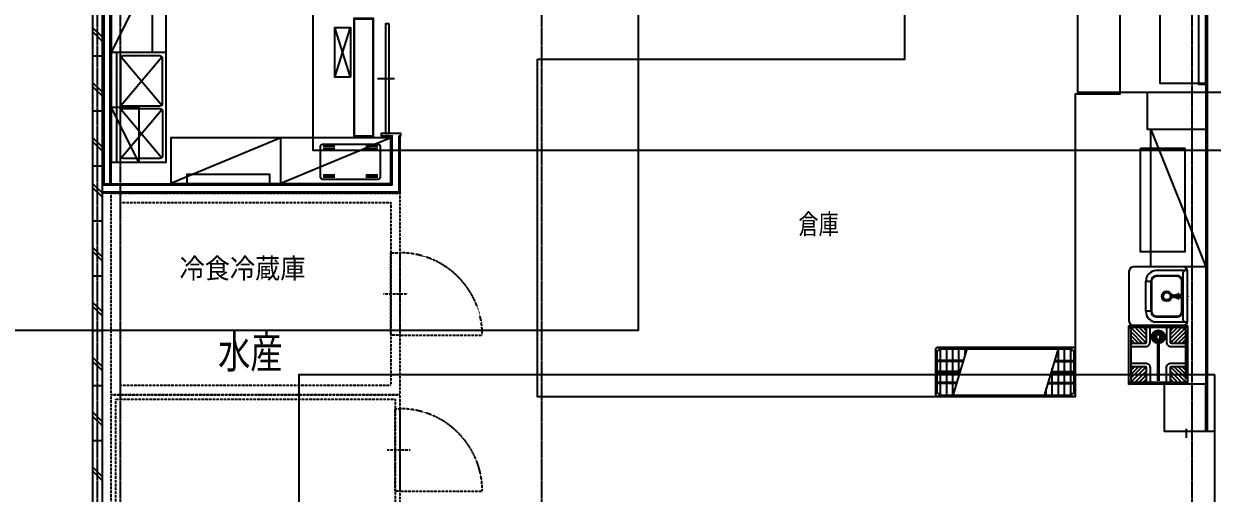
# Model space of a CAD drawing. Header units: millimetres. Extents: x 0 to 84100, y 0 to 59400.
# Drawn here: x 14959 to 27934, y 21049 to 26177 of the extents above; entities that cross this region are included whole.
import ezdxf
from ezdxf.enums import TextEntityAlignment as Align

# ---------------------------------------------------------------- set-up
doc = ezdxf.new("R2010")
doc.units = ezdxf.units.MM
doc.header["$LTSCALE"] = 0.2
doc.linetypes.add('CENTER', pattern=[50.8, 31.75, -6.35, 6.35, -6.35])
doc.linetypes.add('HIDDEN', pattern=[9.525, 6.35, -3.175])
doc.layers.get('Defpoints').update_dxf_attribs({"color": 5})
for name, color, linetype in [('A_什器', 9, 'HIDDEN'), ('A_室名', 8, 'Continuous'), ('A_建築', 8, 'Continuous')]:
    doc.layers.add(name, color=color, linetype=linetype)
doc.layers.add('A_通芯', color=8, linetype='CENTER', plot=False)
doc.styles.get("Standard").update_dxf_attribs({"font": 'simplex.shx', "width": 0.8, "bigfont": 'extfont2.shx'})

msp = doc.modelspace()

# ---------------------------------------------------------------- linework, layer by layer
at = {"layer": 'A_什器'}
for p, q in [((18887.94, 23225), (19152.35, 23225)), ((19064.8, 22775), (19964.8, 22775)), ((18925.38, 21522.1), (19175.82, 21522.1)), ((19064.8, 21072.1), (19964.8, 21072.1))]:
    msp.add_line(p, q, dxfattribs=at)
at = {"layer": 'A_什器', "linetype": 'Continuous'}
for points in [[(16364.8, 25865), (16364.8, 28565), (15914.8, 27665), (16364.8, 27665), (15914.8, 26765), (16364.8, 26765), (15914.8, 25865), (16514.8, 25865)], [(27864.8, 28229), (27360.8, 28229), (27360.8, 25529), (27864.8, 25529)], [(18526.41, 25594.07), (18356.41, 26134.07)], [(18356.41, 25594.07), (18526.41, 26134.07)], [(15974.8, 24665), (15974.8, 25865)], [(16023.58, 25288.79), (16466.01, 25816.21)], [(16023.58, 25816.21), (16466.01, 25288.79)], [(27864.8, 25020), (27226.8, 25020), (27226.8, 25429), (27864.8, 25429), (27864.8, 23520), (27264.8, 23520), (27264.8, 25020), (27864.8, 23520)], [(16023.58, 25241.21), (16466.01, 24713.79)], [(16023.58, 24713.79), (16466.01, 25241.21)], [(18964.8, 24932.1), (16564.8, 24932.1), (16564.8, 24432.1), (18964.8, 24432.1), (18964.8, 24932.1), (17764.8, 24432.1), (17764.8, 24932.1), (16564.8, 24432.1)], [(18356.25, 24835.02), (18227.43, 24835.02)], [(18356.25, 24811.92), (18227.43, 24811.92)], [(18823.19, 24835.02), (18694.37, 24835.02)], [(18823.19, 24811.92), (18694.37, 24811.92)], [(16741.58, 24432.1), (16741.58, 24532.36), (17641.58, 24532.36), (17641.58, 24432.1)], [(18356.25, 24522.21), (18227.43, 24522.21)], [(18823.19, 24522.21), (18694.37, 24522.21)], [(18356.25, 24499.11), (18227.43, 24499.11)], [(18823.19, 24499.11), (18694.37, 24499.11)], [(27268.63, 23040), (27268.63, 23360), (27206.79, 23360), (27206.79, 23040), (27268.8, 23040)], [(27560.11, 23225.95), (27549.72, 23215.85)], [(27525.16, 23205.77), (27539.1, 23209.71)], [(27525.16, 23194.22), (27539.1, 23190.28)], [(27543.87, 23207.07), (27529.73, 23192.93)], [(27529.73, 23207.07), (27543.87, 23192.93)], [(27536.83, 23209.07), (27540.65, 23215.69)], [(27540.65, 23184.3), (27536.83, 23190.92)], [(27543.78, 23217.5), (27551.42, 23217.5)], [(27551.42, 23182.5), (27543.78, 23182.5)], [(27560.11, 23174.05), (27549.72, 23184.15)], [(27570.11, 23220.17), (27566.55, 23206.13)], [(27570.11, 23179.81), (27566.56, 23193.86)], [(27567.14, 23208.43), (27570.96, 23201.8)], [(27570.96, 23198.19), (27567.14, 23191.57)], [(27577.17, 23213.05), (27585.8, 23213.05)], [(27623.8, 23200), (27603.8, 23200)], [(27604.88, 23218.16), (27604.75, 23217.67)], [(27604.75, 23182.33), (27604.88, 23181.84)], [(27612.8, 23175), (27613.8, 23175)], [(27654.8, 22880), (27034.8, 22880)], [(27065.6, 22836.37), (27210.67, 22691.3)], [(27100.26, 22849.79), (27214.8, 22735.25)], [(27142.68, 22849.79), (27214.8, 22777.68)], [(27185.11, 22849.79), (27214.8, 22820.11)], [(27589.34, 22849.79), (27474.8, 22735.25)], [(27546.91, 22849.79), (27474.8, 22777.68)], [(27504.48, 22849.79), (27474.8, 22820.11)], [(27624, 22836.37), (27478.92, 22691.3)], [(27055, 22804.54), (27170.04, 22689.5)], [(27055, 22762.11), (27127.62, 22689.5)], [(27055, 22719.69), (27085.19, 22689.5)], [(27325.8, 22712.09), (27325.36, 22712.35), (27325.05, 22712.62), (27324.86, 22712.9), (27324.8, 22713.18), (27324.8, 22713.32), (27318.8, 22713.32), (27318.8, 22726.53), (27325.8, 22726.53)], [(27325.8, 22714.71), (27318.8, 22714.71)], [(27364.8, 22707.76), (27364.7, 22708.1), (27364.42, 22708.44), (27363.28, 22709.09), (27361.43, 22709.69), (27358.94, 22710.22), (27352.45, 22710.97), (27344.8, 22711.23), (27337.15, 22710.97), (27330.66, 22710.22), (27328.16, 22709.69), (27326.31, 22709.09), (27325.18, 22708.44), (27324.89, 22708.1), (27324.8, 22707.76)], [(27325.8, 22711.8), (27325.8, 22757)], [(27363.8, 22721.44), (27364.23, 22721.71), (27364.55, 22721.98), (27364.73, 22722.25), (27364.8, 22722.53), (27364.8, 22725.49), (27364.7, 22725.83), (27364.42, 22726.16), (27363.28, 22726.81), (27361.43, 22727.41), (27358.94, 22727.94), (27352.45, 22728.7), (27344.8, 22728.96), (27338.64, 22728.79), (27333.09, 22728.3), (27328.65, 22727.54), (27327.01, 22727.07), (27325.8, 22726.57)], [(27364.8, 22722.53), (27364.7, 22722.87), (27364.42, 22723.21), (27363.28, 22723.86), (27361.43, 22724.46), (27358.94, 22724.99), (27352.45, 22725.74), (27344.8, 22726), (27338.64, 22725.84), (27333.09, 22725.35), (27328.65, 22724.58), (27327.01, 22724.12), (27325.8, 22723.62)], [(27364.8, 22713.18), (27364.8, 22720.07), (27364.7, 22720.41), (27364.42, 22720.75), (27363.28, 22721.4), (27361.43, 22722), (27358.94, 22722.53), (27352.45, 22723.28), (27344.8, 22723.54), (27325.8, 22723.54)], [(27363.8, 22712.09), (27364.23, 22712.35), (27364.55, 22712.62), (27364.73, 22712.9), (27364.8, 22713.18), (27364.7, 22713.52), (27364.42, 22713.85), (27363.28, 22714.5), (27361.43, 22715.1), (27358.94, 22715.63), (27352.45, 22716.39), (27344.8, 22716.65), (27325.8, 22716.65)], [(27363.8, 22711.8), (27363.8, 22713.18), (27363.44, 22713.82), (27362.36, 22714.44), (27360.6, 22715.01), (27358.23, 22715.51), (27352.06, 22716.23), (27344.8, 22716.48), (27325.8, 22716.48)], [(27363.8, 22721.16), (27363.8, 22722.53), (27363.44, 22723.18), (27362.36, 22723.79), (27360.6, 22724.36), (27358.23, 22724.86), (27352.06, 22725.58), (27344.8, 22725.83), (27338.92, 22725.67), (27333.62, 22725.2), (27329.4, 22724.47), (27327.84, 22724.02), (27326.71, 22723.54)], [(27363.8, 22726.57), (27363.8, 22757)], [(27634.59, 22804.54), (27519.55, 22689.5)], [(27634.59, 22762.11), (27561.98, 22689.5)], [(27634.59, 22719.69), (27604.41, 22689.5)], [(24915.29, 22122.36), (24915.29, 22622.36)], [(24930.29, 22141.73), (24930.29, 22603)], [(24935.29, 22642.36), (26420.29, 22642.36)], [(24954.66, 22627.36), (26397.93, 22627.36)], [(24963.79, 22627.36), (24963.79, 22117.36)], [(25030.79, 22627.36), (25030.79, 22117.36)], [(25097.79, 22627.36), (25097.79, 22117.36)], [(25254.73, 22627.36), (25100.85, 22117.36)], [(25164.79, 22627.36), (25164.79, 22329.28)], [(25231.79, 22627.36), (25231.79, 22551.33)], [(26251.73, 22627.36), (26097.85, 22117.36)], [(26254.79, 22117.36), (26254.79, 22627.36)], [(26321.79, 22117.36), (26321.79, 22627.36)], [(26388.79, 22117.36), (26388.79, 22627.36)], [(26422.29, 22603), (26422.29, 22141.73)], [(26437.29, 22622.36), (26437.29, 22122.36)], [(25215.66, 22497.86), (24915.29, 22497.86)], [(25212.64, 22487.86), (24915.29, 22487.86)], [(26209.64, 22487.86), (26437.29, 22487.86)], [(26212.66, 22497.86), (26437.29, 22497.86)], [(25180.06, 22379.86), (24915.29, 22379.86)], [(25175.53, 22364.86), (24915.29, 22364.86)], [(26172.53, 22364.86), (26437.29, 22364.86)], [(26177.06, 22379.86), (26437.29, 22379.86)], [(26187.79, 22117.36), (26187.79, 22415.45)], [(27055, 22400.31), (27085.19, 22430.5)], [(27055, 22357.89), (27127.62, 22430.5)], [(27055, 22315.46), (27170.04, 22430.5)], [(27065.6, 22283.63), (27210.67, 22428.7)], [(27100.26, 22270.21), (27214.8, 22384.75)], [(27142.68, 22270.21), (27214.8, 22342.32)], [(27589.34, 22270.21), (27474.8, 22384.75)], [(27546.91, 22270.21), (27474.8, 22342.32)], [(27624, 22283.63), (27478.92, 22428.7)], [(27634.59, 22315.46), (27519.55, 22430.5)], [(27634.59, 22357.89), (27561.98, 22430.5)], [(27634.59, 22400.31), (27604.41, 22430.5)], [(25142.94, 22256.86), (24915.29, 22256.86)], [(25139.93, 22246.86), (24915.29, 22246.86)], [(26120.79, 22117.36), (26120.79, 22193.39)], [(26136.93, 22246.86), (26437.29, 22246.86)], [(26139.94, 22256.86), (26437.29, 22256.86)], [(27185.11, 22270.21), (27214.8, 22299.89)], [(27504.48, 22270.21), (27474.8, 22299.89)], [(26420.29, 22102.36), (24935.29, 22102.36)], [(26397.93, 22117.36), (24954.66, 22117.36)], [(27649.79, 21752.36), (27649.79, 21652.36)]]:
    msp.add_lwpolyline(points, dxfattribs=at)
for points in [[(15914.8, 24665), (16514.8, 24665), (16514.8, 28565), (15914.8, 28565)], [(27784.8, 28242), (27784.8, 25516), (27864.8, 25516), (27864.8, 28242)], [(18526.41, 25594.07), (18356.41, 25594.07), (18356.41, 26134.07), (18526.41, 26134.07)], [(16214.8, 24665), (15914.8, 25265), (16214.8, 25265)], [(27146.9, 24813.39), (27146.9, 23687.39), (27639.9, 23687.39), (27639.9, 24813.39)], [(27364.7, 22711.06), (27364.42, 22711.39), (27363.28, 22712.04), (27361.43, 22712.64), (27358.94, 22713.17), (27352.45, 22713.92), (27344.8, 22714.19), (27337.15, 22713.92), (27330.66, 22713.17), (27328.16, 22712.64), (27326.31, 22712.04), (27325.18, 22711.39), (27324.89, 22711.06), (27324.8, 22710.71), (27324.8, 22707.76), (27324.89, 22707.42), (27325.18, 22707.08), (27326.31, 22706.43), (27328.16, 22705.83), (27330.66, 22705.3), (27337.15, 22704.55), (27344.8, 22704.29), (27352.45, 22704.55), (27358.94, 22705.3), (27361.43, 22705.83), (27363.28, 22706.43), (27364.42, 22707.08), (27364.7, 22707.42), (27364.8, 22707.76), (27364.8, 22710.71)], [(27328.86, 22707.21), (27329.78, 22706.68), (27331.28, 22706.19), (27333.31, 22705.76), (27338.58, 22705.15), (27344.8, 22704.94), (27351.01, 22705.15), (27356.29, 22705.76), (27358.31, 22706.19), (27359.82, 22706.68), (27360.74, 22707.21), (27361.05, 22707.76), (27360.74, 22708.31), (27359.82, 22708.84), (27358.31, 22709.33), (27356.29, 22709.76), (27351.01, 22710.37), (27344.8, 22710.58), (27338.58, 22710.37), (27333.31, 22709.76), (27331.28, 22709.33), (27329.78, 22708.84), (27328.86, 22708.31), (27328.55, 22707.76)]]:
    msp.add_lwpolyline(points, close=True, dxfattribs=at)
for points in [[(16474.8, 25795, 0.41421356), (16444.8, 25825), (16044.8, 25825, 0.41421356), (16014.8, 25795), (16014.8, 25310, 0.41421356), (16044.8, 25280), (16444.8, 25280, 0.41421356), (16474.8, 25310)], [(16474.8, 24735, -0.41421356), (16444.8, 24705), (16044.8, 24705, -0.41421356), (16014.8, 24735), (16014.8, 25220, -0.41421356), (16044.8, 25250), (16444.8, 25250, -0.41421356), (16474.8, 25220)], [(18198.83, 24840.04, -0.41421356), (18218.83, 24860.04), (18828.83, 24860.04, -0.41421356), (18848.83, 24840.04), (18848.83, 24495.04, -0.41421356), (18828.83, 24475.04), (18218.83, 24475.04, -0.41421356), (18198.83, 24495.04)]]:
    msp.add_lwpolyline(points, format="xyb", close=True, dxfattribs=at)
at = {"layer": 'A_什器'}
for points in [[(15914.8, 24325), (19064.8, 24325), (19064.8, 22125), (15914.8, 22125)], [(16014.8, 24225), (18964.8, 24225), (18964.8, 22225), (16014.8, 22225)], [(18964.8, 23675), (19064.8, 23675), (19064.8, 22775), (18964.8, 22775)], [(19014.8, 22075), (19014.8, 17775), (16325, 17775), (16325, 18130), (15964.8, 18130), (15964.8, 22075)], [(19014.8, 21972.1), (19064.8, 21972.1), (19064.8, 21072.1), (19014.8, 21072.1)]]:
    msp.add_lwpolyline(points, close=True, dxfattribs=at)
at = {"layer": 'A_什器', "linetype": 'Continuous'}
for points in [[(27664.8, 23470, 0.41421356), (27614.8, 23520), (27074.8, 23520, 0.41421356), (27024.8, 23470), (27024.8, 22930, 0.41421356), (27074.8, 22880)], [(27208.8, 23040), (27208.8, 23034, 0.41421356), (27322.8, 22920), (27664.8, 22920), (27664.8, 23480), (27322.8, 23480, 0.41421356), (27208.8, 23366), (27208.8, 23360)], [(27612.8, 23365.96, 0.41439914), (27555.8, 23423), (27322.8, 23423, 0.41421356), (27265.8, 23366), (27265.8, 23360)], [(27602.8, 23215.23), (27602.8, 23366, 0.41421356), (27550.8, 23418), (27322.8, 23418, 0.41421356), (27270.8, 23366), (27270.8, 23034, 0.41421356), (27322.8, 22982), (27550.8, 22982, 0.41421356), (27602.8, 23034), (27602.8, 23184.77)], [(27638.8, 23480, 0.41421356), (27613.8, 23455)], [(27613.8, 23455.03), (27613.8, 22945, 0.41421356), (27638.8, 22920)], [(27570.11, 23220.18, 0.7562145), (27560.11, 23225.95)], [(27613.8, 23225), (27612.8, 23225, 0.37227419), (27604.88, 23218.16)], [(27496.32, 23203.99, 0.18237093), (27496.32, 23196.01)], [(27499.37, 23208.42, 0.12118596), (27496.33, 23203.99)], [(27496.33, 23196.01, 0.12118596), (27499.37, 23191.58)], [(27502.82, 23210.52, 0.09105992), (27499.37, 23208.42)], [(27499.37, 23191.58, 0.09105992), (27502.82, 23189.48)], [(27506.8, 23211.24, 0.0913063), (27502.83, 23210.51)], [(27502.83, 23189.48, 0.0913063), (27506.8, 23188.75)], [(27506.79, 23211.25, 0.07448877), (27537.72, 23214.67)], [(27537.72, 23185.33, 0.07448834), (27506.79, 23188.75)], [(27525.16, 23205.77, 0.75621175), (27525.16, 23194.23)], [(27537.7, 23185.34, 0.01275469), (27540.43, 23184.69)], [(27540.43, 23215.31, 0.01265868), (27537.72, 23214.67)], [(27539.11, 23209.72, 0.12450917), (27549.72, 23215.85)], [(27549.72, 23184.14, 0.12450784), (27539.11, 23190.27)], [(27543.78, 23217.5, 0.04698388), (27540.65, 23215.7)], [(27540.65, 23184.3, 0.04698388), (27543.78, 23182.5)], [(27560.11, 23174.05, 0.75621175), (27570.11, 23179.82)], [(27566.56, 23206.13, 0.12450341), (27566.56, 23193.87)], [(27568.54, 23213.99, 0.05439), (27577.17, 23213.05)], [(27585.8, 23186.95), (27577.17, 23186.95, 0.05438125), (27568.54, 23186.01)], [(27570.96, 23198.2, 0.0469852), (27570.96, 23201.8)], [(27604.75, 23217.67, -0.33632929), (27600.9, 23214.75), (27586.8, 23214.75, 0.41421356), (27585.8, 23213.75), (27585.8, 23186.25, 0.41421356), (27586.8, 23185.25), (27600.9, 23185.25)], [(27604.75, 23182.33, 0.33632832), (27600.9, 23185.25)], [(27604.88, 23181.84, 0.37227419), (27612.8, 23175)], [(27664.8, 23195.97, 0.12403597), (27664.8, 23204.03)], [(27265.8, 23040), (27265.8, 23034, 0.41421356), (27322.8, 22977), (27555.8, 22977, 0.41439914), (27612.8, 23034.04)], [(27409.8, 22240), (27409.8, 21725), (27864.8, 21725), (27864.8, 22240), (27034.8, 22240, -0.41421356), (27024.8, 22250), (27024.8, 22870, -0.41421356), (27034.8, 22880), (27654.8, 22880, -0.41421356), (27664.8, 22870), (27664.8, 22250, -0.41421356), (27654.8, 22240)], [(27045.8, 22689.5), (27204.8, 22689.5, 0.41421356), (27214.8, 22699.5), (27214.8, 22859)], [(27643.8, 22293.02), (27643.8, 22826.98, 0.19891237), (27641.45, 22832.63), (27617.43, 22856.66, 0.19891237), (27611.77, 22859), (27077.82, 22859, 0.19891237), (27072.16, 22856.66), (27048.14, 22832.63, 0.19891237), (27045.8, 22826.98), (27045.8, 22293.02, 0.19891237), (27048.14, 22287.37), (27072.16, 22263.34, 0.19891237), (27077.82, 22261), (27611.77, 22261, 0.19891237), (27617.43, 22263.34), (27641.45, 22287.37)], [(27045.8, 22649.92), (27204.8, 22649.92, 0.41421796), (27254.88, 22700), (27254.88, 22856.57)], [(27434.71, 22856.57), (27434.71, 22700, 0.41421796), (27484.8, 22649.92), (27643.8, 22649.92)], [(27474.8, 22859), (27474.8, 22699.5, 0.41421356), (27484.8, 22689.5), (27643.8, 22689.5)], [(27614.8, 22880, 0.41421356), (27664.8, 22930)], [(27318.8, 22723.54), (27290.8, 22723.54, 0.41421356), (27287.8, 22720.54), (27287.8, 22719.48, 0.41421356), (27290.8, 22716.48), (27318.8, 22716.48)], [(27287.8, 22719.65, 0.41421356), (27290.8, 22716.65), (27318.8, 22716.65)], [(27364.8, 22708.46, 3.04136935), (27304.34, 22723.54)], [(27320.28, 22747.69), (27303.16, 22760.23, 1.1247407), (27299.25, 22753.31), (27318.81, 22745.09, 0.88909382), (27320.28, 22747.69)], [(27318.58, 22757.78), (27307.57, 22775.91, 1.1247407), (27301.3, 22771.02), (27316.23, 22755.94, 0.88909382), (27318.58, 22757.78)], [(27325.8, 22738.99, 0.01547073), (27325.71, 22739.01), (27305.1, 22744.05, 1.1247407), (27304.13, 22736.16), (27325.34, 22736.05, 0.07679206), (27325.8, 22736.12)], [(27317.64, 22788.72, 1.1247407), (27309.98, 22786.6), (27318, 22766.96, 0.88909382), (27320.87, 22767.75), (27317.64, 22788.72)], [(27325.8, 22731.8), (27313.07, 22729.84, 0.56067912), (27310.44, 22723.54)], [(27311.42, 22716.48, 0.07467333), (27324.8, 22708.46)], [(27363.8, 22740.75, 2.17095116), (27325.8, 22740.75)], [(27363.8, 22745.91, 1.74160695), (27325.8, 22745.91)], [(27326.81, 22776.09), (27331.85, 22796.7, 1.1247407), (27323.96, 22797.67), (27323.85, 22776.45, 0.88909382), (27326.81, 22776.09)], [(27335.48, 22781.52, -0.88909382), (27332.89, 22782.99), (27341.11, 22802.55, -1.1247407), (27348.02, 22798.64), (27335.48, 22781.52)], [(27343.74, 22785.57, 0.88909382), (27345.58, 22783.22), (27363.71, 22794.23, 1.1247407), (27358.82, 22800.49), (27343.74, 22785.57)], [(27355.55, 22780.92), (27376.52, 22784.16, 1.1247407), (27374.4, 22791.82), (27354.75, 22783.8, 0.88909382), (27355.55, 22780.92)], [(27363.89, 22774.99), (27384.5, 22769.95, 1.1247407), (27385.47, 22777.84), (27364.25, 22777.95, 0.88909382), (27363.89, 22774.99)], [(27364.8, 22713.9, 0.16500829), (27365.64, 22716.33), (27365.74, 22737.55, 0.50713679), (27363.8, 22738.99)], [(27370.79, 22768.91, 0.88909382), (27369.32, 22766.31), (27386.43, 22753.77, 1.1247407), (27390.35, 22760.69), (27370.79, 22768.91)], [(27371.59, 22747.04, 0.88909382), (27368.72, 22746.25), (27371.96, 22725.28, 1.1247407), (27379.61, 22727.4), (27371.59, 22747.04)], [(27371.02, 22756.22), (27382.03, 22738.09, 1.1247407), (27388.29, 22742.98), (27373.36, 22758.06, 0.88909382), (27371.02, 22756.22)], [(27339.8, 22275), (27339.8, 22677.91, 0.37076998), (27333.85, 22684.83)], [(27355.75, 22684.83, 0.37076998), (27349.8, 22677.91), (27349.8, 22275)], [(27045.8, 22470.08), (27204.8, 22470.08, -0.41421796), (27254.88, 22420), (27254.88, 22263.43)], [(27434.71, 22263.43), (27434.71, 22420, -0.41421796), (27484.8, 22470.08), (27643.8, 22470.08)], [(27214.8, 22261), (27214.8, 22420.5, 0.41421356), (27204.8, 22430.5), (27045.8, 22430.5)], [(27643.8, 22430.5), (27484.8, 22430.5, 0.41421356), (27474.8, 22420.5), (27474.8, 22261)]]:
    msp.add_lwpolyline(points, format="xyb", dxfattribs=at)
at = {"layer": 'A_什器'}
msp.add_lwpolyline([(19064.8, 22125), (19064.8, 17725), (16275, 17725), (16275, 18080), (15914.8, 18080), (15914.8, 22125), (19064.8, 22125)], dxfattribs=at)
at = {"layer": 'A_什器', "linetype": 'Continuous'}
for centre, radius in [((27436.8, 23200), 55), ((27436.8, 23200), 40), ((27551.8, 23200), 7), ((27664.8, 23200), 2), ((27045.8, 22859), 9.25), ((27643.8, 22859), 9.25), ((27344.8, 22757), 73), ((27344.8, 22757), 71.5), ((24935.29, 22622.36), 20), ((26417.29, 22622.36), 20), ((27024.8, 22240), 2), ((27045.8, 22261), 9.25), ((27643.8, 22261), 9.25), ((24935.29, 22122.36), 20), ((26417.29, 22122.36), 20)]:
    msp.add_circle(centre, radius, dxfattribs=at)
at = {"layer": 'A_什器'}
for centre in [(19064.8, 22775), (19064.8, 21072.1)]:
    msp.add_arc(centre, 900, 0, 90, dxfattribs=at)
at = {"layer": 'A_建築'}
for p, q in [((15914.8, 24425), (15914.8, 28565)), ((27864.8, 28572.5), (27864.8, 21725)), ((19007.04, 25576.53), (18822.54, 25576.53)), ((18964.8, 24951.53), (18964.8, 24425)), ((19064.8, 24951.53), (19064.8, 24325)), ((18964.8, 24425), (15814.8, 24425)), ((19064.8, 24325), (15814.8, 24325)), ((27864.8, 21725), (27967.3, 21725))]:
    msp.add_line(p, q, dxfattribs=at)
at = {"layer": 'A_建築', "linetype": 'Continuous'}
msp.add_lwpolyline([(20906.8, 17525), (15722.8, 17525), (15714.94, 17532.85, -0.19891237), (15714.8, 17533.21), (15714.8, 35417), (15722.8, 35425), (15806.8, 35425), (15814.8, 35417), (15814.8, 17625.5, 0.41421356), (15815.3, 17625), (20884.27, 17625), (20892.27, 17617), (20892.27, 17533), (20884.27, 17525)], format="xyb", dxfattribs=at)
for points in [[(15837.3, 24425), (15837.3, 28565)], [(15902.3, 24425), (15902.3, 28565)], [(27877.3, 28572.5), (27877.3, 21725)], [(15714.8, 26132.33), (15814.8, 26032.33)], [(15714.8, 26088), (15814.8, 25988)], [(15714.8, 25825), (15814.8, 25825)], [(15714.8, 25532.33), (15814.8, 25432.33)], [(15714.8, 25488), (15814.8, 25388)], [(15714.8, 25225), (15814.8, 25225)], [(15714.8, 24932.33), (15814.8, 24832.33)], [(19052.3, 24951.53), (19052.3, 24337.5), (15814.8, 24337.5)], [(18977.3, 24951.53), (18977.3, 24412.5), (15814.8, 24412.5)], [(15714.8, 24888), (15814.8, 24788)], [(15714.8, 24625), (15814.8, 24625)], [(15714.8, 24429.56), (15814.8, 24329.56)], [(15714.8, 24385.24), (15814.8, 24285.24)], [(15714.8, 24025), (15814.8, 24025)], [(15714.8, 23732.33), (15814.8, 23632.33)], [(15714.8, 23688), (15814.8, 23588)], [(15714.8, 23425), (15814.8, 23425)], [(15714.8, 23132.33), (15814.8, 23032.33)], [(15714.8, 23088), (15814.8, 22988)], [(15714.8, 22825), (15814.8, 22825)], [(15714.8, 22532.33), (15814.8, 22432.33)], [(15714.8, 22488), (15814.8, 22388)], [(15714.8, 22225), (15814.8, 22225)], [(15714.8, 21932.33), (15814.8, 21832.33)], [(15714.8, 21888), (15814.8, 21788)], [(15714.8, 21625), (15814.8, 21625)], [(15714.8, 21332.33), (15814.8, 21232.33)], [(15714.8, 21288), (15814.8, 21188)]]:
    msp.add_lwpolyline(points, dxfattribs=at)
msp.add_lwpolyline([(20567.28, 25791.31), (24577.3, 25791.31), (24577.3, 27472.64), (26923.29, 27472.64), (26923.29, 25406.36), (26437.29, 25406.36), (26437.29, 22102.36), (20567.28, 22102.36)], close=True, dxfattribs=at)
at = {"layer": 'A_建築', "linetype": 'Continuous', "lineweight": -3}
for points in [[(18564.97, 24944.33), (18564.97, 26236.33), (18774.97, 26236.33), (18774.97, 24944.33)], [(18567.97, 24947.33), (18567.97, 26233.33), (18771.97, 26233.33), (18771.97, 24947.33)], [(18569.97, 24949.33), (18569.97, 26231.33), (18769.97, 26231.33), (18769.97, 24949.33)]]:
    msp.add_lwpolyline(points, close=True, dxfattribs=at)
at = {"layer": 'A_建築'}
msp.add_lwpolyline([(18948.3, 26176.53), (18908.29, 26176.53), (18908.3, 24976.53), (18948.3, 24976.53)], close=True, dxfattribs=at)
msp.add_lwpolyline([(19052.32, 24951.53), (19074.8, 24951.53), (19074.8, 24976.53), (18859.82, 24976.53), (18859.82, 24951.53), (18988.63, 24951.53)], dxfattribs=at)
at = {"layer": 'A_通芯'}
for p, q in [((15764.8, 14565.35), (15764.8, 46450.31)), ((16014.8, 14565.35), (16014.8, 46450.31)), ((20614.8, 14565.35), (20614.8, 46450.31)), ((27714.8, 14565.35), (27714.8, 46450.31))]:
    msp.add_line(p, q, dxfattribs=at)
at = {"layer": 'Defpoints'}
for points in [[(26464.8, 33927.28), (32664.8, 33927.28), (32664.8, 25427.28), (26464.8, 25427.28)], [(14464.8, 32825), (21664.8, 32825), (21664.8, 22825), (14464.8, 22825)], [(28114.8, 30795), (18114.8, 30795), (18114.8, 24795), (28114.8, 24795)], [(27963.6, 22342.47), (17963.6, 22342.47), (17963.6, 16342.47), (27963.6, 16342.47)]]:
    msp.add_lwpolyline(points, close=True, dxfattribs=at)

# ---------------------------------------------------------------- texts
at = {"layer": 'A_室名', "width": 0.8}
msp.add_text('倉庫', height=250, dxfattribs=at).set_placement((23417.04, 24104.17), align=Align.TOP_LEFT)
at = {"layer": 'A_室名'}
msp.add_text('冷食冷蔵庫', height=250, dxfattribs=at).set_placement((16659.86, 23621.23), align=Align.TOP_LEFT)
at = {"layer": 'Defpoints', "width": 0.8}
msp.add_text('水産', height=400, dxfattribs=at).set_placement((17080.93, 22375.8))

doc.saveas('drawing.dxf')
